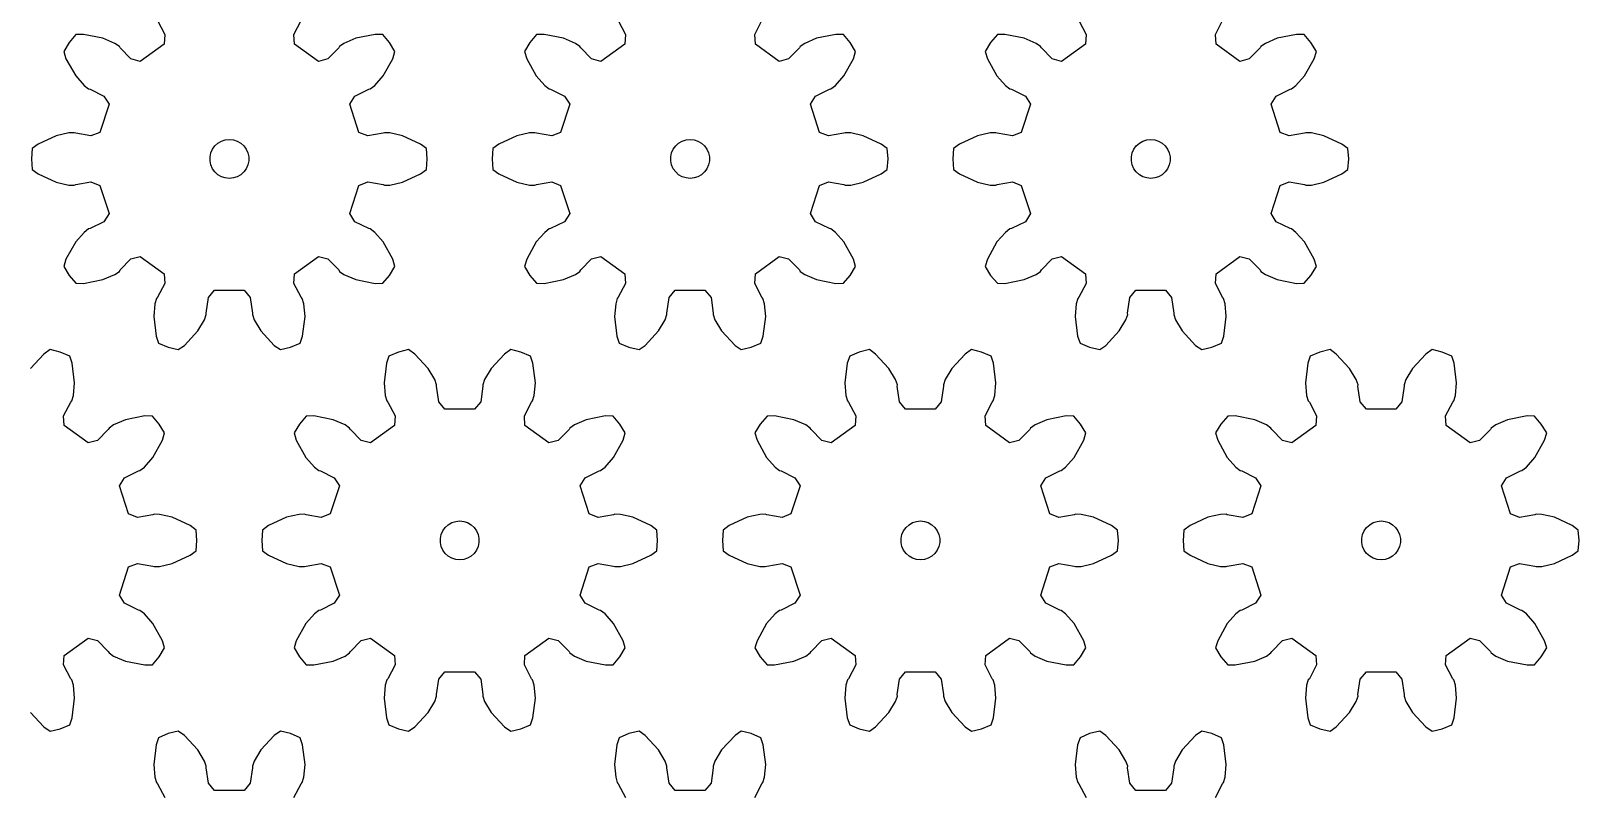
# Model space of a CAD drawing. Extents: x 0 to 208, y 0 to 235.
# Drawn here: x 88.9 to 208.3, y 112.9 to 171.8 of the extents above; entities that cross this region are included whole.
import ezdxf

# ---------------------------------------------------------------- set-up
doc = ezdxf.new("R2010")
doc.units = 0

msp = doc.modelspace()

# ---------------------------------------------------------------- linework, layer by layer
for p, q in [((98.63, 172.58), (99.19, 171.51)), ((109.16, 171.51), (109.72, 172.58)), ((134.19, 172.58), (134.74, 171.51)), ((144.72, 171.51), (145.27, 172.58)), ((169.75, 172.58), (170.3, 171.51)), ((180.28, 171.51), (180.83, 172.58)), ((91.81, 170.88), (91.39, 170.2)), ((92.33, 171.5), (91.81, 170.88)), ((92.92, 171.5), (92.33, 171.5)), ((94.41, 171.21), (92.92, 171.5)), ((95.32, 170.82), (94.41, 171.21)), ((99.19, 171.51), (99.14, 170.77)), ((109.21, 170.77), (109.16, 171.51)), ((113.94, 171.21), (113.02, 170.82)), ((115.43, 171.5), (113.94, 171.21)), ((116.01, 171.5), (115.43, 171.5)), ((116.53, 170.88), (116.01, 171.5)), ((116.95, 170.2), (116.53, 170.88)), ((127.37, 170.88), (126.95, 170.2)), ((127.89, 171.5), (127.37, 170.88)), ((128.47, 171.5), (127.89, 171.5)), ((129.97, 171.21), (128.47, 171.5)), ((130.88, 170.82), (129.97, 171.21)), ((134.74, 171.51), (134.69, 170.77)), ((144.77, 170.77), (144.72, 171.51)), ((149.49, 171.21), (148.58, 170.82)), ((150.99, 171.5), (149.49, 171.21)), ((151.57, 171.5), (150.99, 171.5)), ((152.09, 170.88), (151.57, 171.5)), ((152.51, 170.2), (152.09, 170.88)), ((162.93, 170.88), (162.51, 170.2)), ((163.45, 171.5), (162.93, 170.88)), ((164.03, 171.5), (163.45, 171.5)), ((165.53, 171.21), (164.03, 171.5)), ((166.44, 170.82), (165.53, 171.21)), ((170.3, 171.51), (170.25, 170.77)), ((180.33, 170.77), (180.28, 171.51)), ((185.05, 171.21), (184.14, 170.82)), ((186.55, 171.5), (185.05, 171.21)), ((187.13, 171.5), (186.55, 171.5)), ((187.65, 170.88), (187.13, 171.5)), ((188.07, 170.2), (187.65, 170.88)), ((91.39, 170.2), (91.56, 169.64)), ((95.68, 170.57), (95.32, 170.82)), ((95.74, 170.47), (95.68, 170.57)), ((96.57, 169.62), (95.74, 170.47)), ((99.14, 170.77), (97.29, 169.43)), ((111.05, 169.43), (109.21, 170.77)), ((112.61, 170.47), (111.77, 169.62)), ((112.67, 170.57), (112.61, 170.47)), ((113.02, 170.82), (112.67, 170.57)), ((116.78, 169.64), (116.95, 170.2)), ((126.95, 170.2), (127.12, 169.64)), ((131.23, 170.57), (130.88, 170.82)), ((131.29, 170.47), (131.23, 170.57)), ((132.13, 169.62), (131.29, 170.47)), ((134.69, 170.77), (132.85, 169.43)), ((146.61, 169.43), (144.77, 170.77)), ((148.17, 170.47), (147.33, 169.62)), ((148.23, 170.57), (148.17, 170.47)), ((148.58, 170.82), (148.23, 170.57)), ((152.34, 169.64), (152.51, 170.2)), ((162.51, 170.2), (162.68, 169.64)), ((166.79, 170.57), (166.44, 170.82)), ((166.85, 170.47), (166.79, 170.57)), ((167.69, 169.62), (166.85, 170.47)), ((170.25, 170.77), (168.41, 169.43)), ((182.17, 169.43), (180.33, 170.77)), ((183.73, 170.47), (182.89, 169.62)), ((183.79, 170.57), (183.73, 170.47)), ((184.14, 170.82), (183.79, 170.57)), ((187.9, 169.64), (188.07, 170.2)), ((91.56, 169.64), (92.31, 168.31)), ((97.29, 169.43), (96.57, 169.62)), ((111.77, 169.62), (111.05, 169.43)), ((116.04, 168.31), (116.78, 169.64)), ((127.12, 169.64), (127.86, 168.31)), ((132.85, 169.43), (132.13, 169.62)), ((147.33, 169.62), (146.61, 169.43)), ((151.6, 168.31), (152.34, 169.64)), ((162.68, 169.64), (163.42, 168.31)), ((168.41, 169.43), (167.69, 169.62)), ((182.89, 169.62), (182.17, 169.43)), ((187.16, 168.31), (187.9, 169.64)), ((92.31, 168.31), (92.96, 167.56)), ((92.96, 167.56), (93.3, 167.31)), ((93.3, 167.31), (93.42, 167.28)), ((114.93, 167.28), (115.04, 167.31)), ((115.04, 167.31), (115.39, 167.56)), ((115.39, 167.56), (116.04, 168.31)), ((127.86, 168.31), (128.52, 167.56)), ((128.52, 167.56), (128.86, 167.31)), ((128.86, 167.31), (128.97, 167.28)), ((150.49, 167.28), (150.6, 167.31)), ((150.6, 167.31), (150.95, 167.56)), ((150.95, 167.56), (151.6, 168.31)), ((163.42, 168.31), (164.07, 167.56)), ((164.07, 167.56), (164.42, 167.31)), ((164.42, 167.31), (164.53, 167.28)), ((186.05, 167.28), (186.16, 167.31)), ((186.16, 167.31), (186.5, 167.56)), ((186.5, 167.56), (187.16, 168.31)), ((93.42, 167.28), (94.49, 166.75)), ((94.89, 166.12), (94.18, 163.95)), ((94.49, 166.75), (94.89, 166.12)), ((113.46, 166.12), (113.86, 166.75)), ((114.16, 163.95), (113.46, 166.12)), ((113.86, 166.75), (114.93, 167.28)), ((128.97, 167.28), (130.05, 166.75)), ((130.44, 166.12), (129.74, 163.95)), ((130.05, 166.75), (130.44, 166.12)), ((149.02, 166.12), (149.41, 166.75)), ((149.72, 163.95), (149.02, 166.12)), ((149.41, 166.75), (150.49, 167.28)), ((164.53, 167.28), (165.61, 166.75)), ((166, 166.12), (165.3, 163.95)), ((165.61, 166.75), (166, 166.12)), ((184.58, 166.12), (184.97, 166.75)), ((185.28, 163.95), (184.58, 166.12)), ((184.97, 166.75), (186.05, 167.28)), ((91.77, 163.92), (90.81, 163.69)), ((92.2, 163.92), (91.77, 163.92)), ((92.31, 163.88), (92.2, 163.92)), ((93.49, 163.68), (92.31, 163.88)), ((94.18, 163.95), (93.49, 163.68)), ((114.85, 163.68), (114.16, 163.95)), ((116.04, 163.88), (114.85, 163.68)), ((116.14, 163.92), (116.04, 163.88)), ((116.57, 163.92), (116.14, 163.92)), ((117.54, 163.69), (116.57, 163.92)), ((127.33, 163.92), (126.36, 163.69)), ((127.76, 163.92), (127.33, 163.92)), ((127.87, 163.88), (127.76, 163.92)), ((129.05, 163.68), (127.87, 163.88)), ((129.74, 163.95), (129.05, 163.68)), ((150.41, 163.68), (149.72, 163.95)), ((151.59, 163.88), (150.41, 163.68)), ((151.7, 163.92), (151.59, 163.88)), ((152.13, 163.92), (151.7, 163.92)), ((153.1, 163.69), (152.13, 163.92)), ((162.89, 163.92), (161.92, 163.69)), ((163.32, 163.92), (162.89, 163.92)), ((163.43, 163.88), (163.32, 163.92)), ((164.61, 163.68), (163.43, 163.88)), ((165.3, 163.95), (164.61, 163.68)), ((185.97, 163.68), (185.28, 163.95)), ((187.15, 163.88), (185.97, 163.68)), ((187.26, 163.92), (187.15, 163.88)), ((187.69, 163.92), (187.26, 163.92)), ((188.66, 163.69), (187.69, 163.92)), ((88.96, 162.7), (88.89, 161.9)), ((89.42, 163.05), (88.96, 162.7)), ((90.81, 163.69), (89.42, 163.05)), ((102.75, 162.37), (102.87, 162.65)), ((102.87, 162.65), (103.06, 162.91)), ((103.06, 162.91), (103.29, 163.12)), ((103.29, 163.12), (103.56, 163.27)), ((103.56, 163.27), (103.86, 163.37)), ((103.86, 163.37), (104.17, 163.4)), ((104.17, 163.4), (104.49, 163.37)), ((104.49, 163.37), (104.78, 163.27)), ((104.78, 163.27), (105.05, 163.12)), ((105.05, 163.12), (105.29, 162.91)), ((105.29, 162.91), (105.47, 162.65)), ((105.47, 162.65), (105.6, 162.37)), ((118.92, 163.05), (117.54, 163.69)), ((119.39, 162.7), (118.92, 163.05)), ((119.45, 161.9), (119.39, 162.7)), ((124.52, 162.7), (124.45, 161.9)), ((124.98, 163.05), (124.52, 162.7)), ((126.36, 163.69), (124.98, 163.05)), ((138.3, 162.37), (138.43, 162.65)), ((138.43, 162.65), (138.62, 162.91)), ((138.62, 162.91), (138.85, 163.12)), ((138.85, 163.12), (139.12, 163.27)), ((139.12, 163.27), (139.42, 163.37)), ((139.42, 163.37), (139.73, 163.4)), ((139.73, 163.4), (140.04, 163.37)), ((140.04, 163.37), (140.34, 163.27)), ((140.34, 163.27), (140.61, 163.12)), ((140.61, 163.12), (140.85, 162.91)), ((140.85, 162.91), (141.03, 162.65)), ((141.03, 162.65), (141.16, 162.37)), ((154.48, 163.05), (153.1, 163.69)), ((154.95, 162.7), (154.48, 163.05)), ((155.01, 161.9), (154.95, 162.7)), ((160.07, 162.7), (160.01, 161.9)), ((160.54, 163.05), (160.07, 162.7)), ((161.92, 163.69), (160.54, 163.05)), ((173.86, 162.37), (173.99, 162.65)), ((173.99, 162.65), (174.17, 162.91)), ((174.17, 162.91), (174.41, 163.12)), ((174.41, 163.12), (174.68, 163.27)), ((174.68, 163.27), (174.98, 163.37)), ((174.98, 163.37), (175.29, 163.4)), ((175.29, 163.4), (175.6, 163.37)), ((175.6, 163.37), (175.9, 163.27)), ((175.9, 163.27), (176.17, 163.12)), ((176.17, 163.12), (176.4, 162.91)), ((176.4, 162.91), (176.59, 162.65)), ((176.59, 162.65), (176.72, 162.37)), ((190.04, 163.05), (188.66, 163.69)), ((190.5, 162.7), (190.04, 163.05)), ((190.57, 161.9), (190.5, 162.7)), ((88.89, 161.9), (88.96, 161.1)), ((102.68, 162.06), (102.75, 162.37)), ((102.68, 161.75), (102.68, 162.06)), ((102.75, 161.44), (102.68, 161.75)), ((102.87, 161.15), (102.75, 161.44)), ((105.6, 161.44), (105.47, 161.15)), ((105.6, 162.37), (105.67, 162.06)), ((105.67, 161.75), (105.6, 161.44)), ((105.67, 162.06), (105.67, 161.75)), ((119.39, 161.1), (119.45, 161.9)), ((124.45, 161.9), (124.52, 161.1)), ((138.24, 162.06), (138.3, 162.37)), ((138.24, 161.75), (138.24, 162.06)), ((138.3, 161.44), (138.24, 161.75)), ((138.43, 161.15), (138.3, 161.44)), ((141.16, 161.44), (141.03, 161.15)), ((141.16, 162.37), (141.22, 162.06)), ((141.22, 161.75), (141.16, 161.44)), ((141.22, 162.06), (141.22, 161.75)), ((154.95, 161.1), (155.01, 161.9)), ((160.01, 161.9), (160.07, 161.1)), ((173.8, 162.06), (173.86, 162.37)), ((173.8, 161.75), (173.8, 162.06)), ((173.86, 161.44), (173.8, 161.75)), ((173.99, 161.15), (173.86, 161.44)), ((176.72, 161.44), (176.59, 161.15)), ((176.72, 162.37), (176.78, 162.06)), ((176.78, 161.75), (176.72, 161.44)), ((176.78, 162.06), (176.78, 161.75)), ((190.5, 161.1), (190.57, 161.9)), ((88.96, 161.1), (89.42, 160.75)), ((89.42, 160.75), (90.81, 160.11)), ((92.31, 159.93), (93.49, 160.13)), ((93.49, 160.13), (94.18, 159.85)), ((103.06, 160.9), (102.87, 161.15)), ((103.29, 160.69), (103.06, 160.9)), ((103.56, 160.53), (103.29, 160.69)), ((103.86, 160.44), (103.56, 160.53)), ((104.17, 160.4), (103.86, 160.44)), ((104.49, 160.44), (104.17, 160.4)), ((104.78, 160.53), (104.49, 160.44)), ((105.05, 160.69), (104.78, 160.53)), ((105.29, 160.9), (105.05, 160.69)), ((105.47, 161.15), (105.29, 160.9)), ((114.16, 159.85), (114.85, 160.13)), ((114.85, 160.13), (116.04, 159.93)), ((117.54, 160.11), (118.92, 160.75)), ((118.92, 160.75), (119.39, 161.1)), ((124.52, 161.1), (124.98, 160.75)), ((124.98, 160.75), (126.36, 160.11)), ((127.87, 159.93), (129.05, 160.13)), ((129.05, 160.13), (129.74, 159.85)), ((138.62, 160.9), (138.43, 161.15)), ((138.85, 160.69), (138.62, 160.9)), ((139.12, 160.53), (138.85, 160.69)), ((139.42, 160.44), (139.12, 160.53)), ((139.73, 160.4), (139.42, 160.44)), ((140.04, 160.44), (139.73, 160.4)), ((140.34, 160.53), (140.04, 160.44)), ((140.61, 160.69), (140.34, 160.53)), ((140.85, 160.9), (140.61, 160.69)), ((141.03, 161.15), (140.85, 160.9)), ((149.72, 159.85), (150.41, 160.13)), ((150.41, 160.13), (151.59, 159.93)), ((153.1, 160.11), (154.48, 160.75)), ((154.48, 160.75), (154.95, 161.1)), ((160.07, 161.1), (160.54, 160.75)), ((160.54, 160.75), (161.92, 160.11)), ((163.43, 159.93), (164.61, 160.13)), ((164.61, 160.13), (165.3, 159.85)), ((174.17, 160.9), (173.99, 161.15)), ((174.41, 160.69), (174.17, 160.9)), ((174.68, 160.53), (174.41, 160.69)), ((174.98, 160.44), (174.68, 160.53)), ((175.29, 160.4), (174.98, 160.44)), ((175.6, 160.44), (175.29, 160.4)), ((175.9, 160.53), (175.6, 160.44)), ((176.17, 160.69), (175.9, 160.53)), ((176.4, 160.9), (176.17, 160.69)), ((176.59, 161.15), (176.4, 160.9)), ((185.28, 159.85), (185.97, 160.13)), ((185.97, 160.13), (187.15, 159.93)), ((188.66, 160.11), (190.04, 160.75)), ((190.04, 160.75), (190.5, 161.1)), ((90.81, 160.11), (91.77, 159.89)), ((91.77, 159.89), (92.2, 159.88)), ((92.2, 159.88), (92.31, 159.93)), ((94.18, 159.85), (94.89, 157.69)), ((113.46, 157.69), (114.16, 159.85)), ((116.04, 159.93), (116.14, 159.88)), ((116.14, 159.88), (116.57, 159.89)), ((116.57, 159.89), (117.54, 160.11)), ((126.36, 160.11), (127.33, 159.89)), ((127.33, 159.89), (127.76, 159.88)), ((127.76, 159.88), (127.87, 159.93)), ((129.74, 159.85), (130.44, 157.69)), ((149.02, 157.69), (149.72, 159.85)), ((151.59, 159.93), (151.7, 159.88)), ((151.7, 159.88), (152.13, 159.89)), ((152.13, 159.89), (153.1, 160.11)), ((161.92, 160.11), (162.89, 159.89)), ((162.89, 159.89), (163.32, 159.88)), ((163.32, 159.88), (163.43, 159.93)), ((165.3, 159.85), (166, 157.69)), ((184.58, 157.69), (185.28, 159.85)), ((187.15, 159.93), (187.26, 159.88)), ((187.26, 159.88), (187.69, 159.89)), ((187.69, 159.89), (188.66, 160.11)), ((94.49, 157.06), (93.42, 156.53)), ((94.89, 157.69), (94.49, 157.06)), ((113.86, 157.06), (113.46, 157.69)), ((114.93, 156.53), (113.86, 157.06)), ((130.05, 157.06), (128.97, 156.53)), ((130.44, 157.69), (130.05, 157.06)), ((149.41, 157.06), (149.02, 157.69)), ((150.49, 156.53), (149.41, 157.06)), ((165.61, 157.06), (164.53, 156.53)), ((166, 157.69), (165.61, 157.06)), ((184.97, 157.06), (184.58, 157.69)), ((186.05, 156.53), (184.97, 157.06)), ((92.31, 155.5), (91.56, 154.16)), ((92.96, 156.24), (92.31, 155.5)), ((93.3, 156.5), (92.96, 156.24)), ((93.42, 156.53), (93.3, 156.5)), ((115.04, 156.5), (114.93, 156.53)), ((115.39, 156.24), (115.04, 156.5)), ((116.04, 155.5), (115.39, 156.24)), ((116.78, 154.16), (116.04, 155.5)), ((127.86, 155.5), (127.12, 154.16)), ((128.52, 156.24), (127.86, 155.5)), ((128.86, 156.5), (128.52, 156.24)), ((128.97, 156.53), (128.86, 156.5)), ((150.6, 156.5), (150.49, 156.53)), ((150.95, 156.24), (150.6, 156.5)), ((151.6, 155.5), (150.95, 156.24)), ((152.34, 154.16), (151.6, 155.5)), ((163.42, 155.5), (162.68, 154.16)), ((164.07, 156.24), (163.42, 155.5)), ((164.42, 156.5), (164.07, 156.24)), ((164.53, 156.53), (164.42, 156.5)), ((186.16, 156.5), (186.05, 156.53)), ((186.5, 156.24), (186.16, 156.5)), ((187.16, 155.5), (186.5, 156.24)), ((187.9, 154.16), (187.16, 155.5)), ((91.56, 154.16), (91.39, 153.61)), ((95.74, 153.34), (96.57, 154.19)), ((96.57, 154.19), (97.29, 154.37)), ((97.29, 154.37), (99.14, 153.03)), ((109.21, 153.03), (111.05, 154.37)), ((111.05, 154.37), (111.77, 154.19)), ((111.77, 154.19), (112.61, 153.34)), ((116.95, 153.61), (116.78, 154.16)), ((127.12, 154.16), (126.95, 153.61)), ((131.29, 153.34), (132.13, 154.19)), ((132.13, 154.19), (132.85, 154.37)), ((132.85, 154.37), (134.69, 153.03)), ((144.77, 153.03), (146.61, 154.37)), ((146.61, 154.37), (147.33, 154.19)), ((147.33, 154.19), (148.17, 153.34)), ((152.51, 153.61), (152.34, 154.16)), ((162.68, 154.16), (162.51, 153.61)), ((166.85, 153.34), (167.69, 154.19)), ((167.69, 154.19), (168.41, 154.37)), ((168.41, 154.37), (170.25, 153.03)), ((180.33, 153.03), (182.17, 154.37)), ((182.17, 154.37), (182.89, 154.19)), ((182.89, 154.19), (183.73, 153.34)), ((188.07, 153.61), (187.9, 154.16)), ((91.39, 153.61), (91.81, 152.92)), ((94.41, 152.6), (95.32, 152.99)), ((95.32, 152.99), (95.68, 153.23)), ((95.68, 153.23), (95.74, 153.34)), ((99.14, 153.03), (99.19, 152.29)), ((109.16, 152.29), (109.21, 153.03)), ((112.61, 153.34), (112.67, 153.23)), ((112.67, 153.23), (113.02, 152.99)), ((113.02, 152.99), (113.94, 152.6)), ((116.53, 152.92), (116.95, 153.61)), ((126.95, 153.61), (127.37, 152.92)), ((129.97, 152.6), (130.88, 152.99)), ((130.88, 152.99), (131.23, 153.23)), ((131.23, 153.23), (131.29, 153.34)), ((134.69, 153.03), (134.74, 152.29)), ((144.72, 152.29), (144.77, 153.03)), ((148.17, 153.34), (148.23, 153.23)), ((148.23, 153.23), (148.58, 152.99)), ((148.58, 152.99), (149.49, 152.6)), ((152.09, 152.92), (152.51, 153.61)), ((162.51, 153.61), (162.93, 152.92)), ((165.53, 152.6), (166.44, 152.99)), ((166.44, 152.99), (166.79, 153.23)), ((166.79, 153.23), (166.85, 153.34)), ((170.25, 153.03), (170.3, 152.29)), ((180.28, 152.29), (180.33, 153.03)), ((183.73, 153.34), (183.79, 153.23)), ((183.79, 153.23), (184.14, 152.99)), ((184.14, 152.99), (185.05, 152.6)), ((187.65, 152.92), (188.07, 153.61)), ((91.81, 152.92), (92.33, 152.31)), ((92.33, 152.31), (92.92, 152.3)), ((92.92, 152.3), (94.41, 152.6)), ((99.19, 152.29), (98.63, 151.23)), ((102.56, 151.2), (103.03, 151.77)), ((103.03, 151.77), (105.31, 151.77)), ((105.31, 151.77), (105.79, 151.2)), ((109.72, 151.23), (109.16, 152.29)), ((113.94, 152.6), (115.43, 152.3)), ((115.43, 152.3), (116.01, 152.31)), ((116.01, 152.31), (116.53, 152.92)), ((127.37, 152.92), (127.89, 152.31)), ((127.89, 152.31), (128.47, 152.3)), ((128.47, 152.3), (129.97, 152.6)), ((134.74, 152.29), (134.19, 151.23)), ((138.12, 151.2), (138.59, 151.77)), ((138.59, 151.77), (140.87, 151.77)), ((140.87, 151.77), (141.35, 151.2)), ((145.27, 151.23), (144.72, 152.29)), ((149.49, 152.6), (150.99, 152.3)), ((150.99, 152.3), (151.57, 152.31)), ((151.57, 152.31), (152.09, 152.92)), ((162.93, 152.92), (163.45, 152.31)), ((163.45, 152.31), (164.03, 152.3)), ((164.03, 152.3), (165.53, 152.6)), ((170.3, 152.29), (169.75, 151.23)), ((173.67, 151.2), (174.15, 151.77)), ((174.15, 151.77), (176.43, 151.77)), ((176.43, 151.77), (176.9, 151.2)), ((180.83, 151.23), (180.28, 152.29)), ((185.05, 152.6), (186.55, 152.3)), ((186.55, 152.3), (187.13, 152.31)), ((187.13, 152.31), (187.65, 152.92)), ((98.43, 150.73), (98.34, 149.74)), ((98.55, 151.14), (98.43, 150.73)), ((98.63, 151.23), (98.55, 151.14)), ((102.38, 150.01), (102.56, 151.2)), ((105.79, 151.2), (105.96, 150.01)), ((109.79, 151.14), (109.72, 151.23)), ((109.92, 150.73), (109.79, 151.14)), ((110.01, 149.74), (109.92, 150.73)), ((133.99, 150.73), (133.9, 149.74)), ((134.11, 151.14), (133.99, 150.73)), ((134.19, 151.23), (134.11, 151.14)), ((137.94, 150.01), (138.12, 151.2)), ((141.35, 151.2), (141.52, 150.01)), ((145.35, 151.14), (145.27, 151.23)), ((145.48, 150.73), (145.35, 151.14)), ((145.57, 149.74), (145.48, 150.73)), ((169.54, 150.73), (169.45, 149.74)), ((169.67, 151.14), (169.54, 150.73)), ((169.75, 151.23), (169.67, 151.14)), ((173.5, 150.01), (173.67, 151.2)), ((176.9, 151.2), (177.08, 150.01)), ((180.91, 151.14), (180.83, 151.23)), ((181.03, 150.73), (180.91, 151.14)), ((181.12, 149.74), (181.03, 150.73)), ((98.34, 149.74), (98.52, 148.23)), ((101.75, 148.64), (102.26, 149.49)), ((102.26, 149.49), (102.39, 149.89)), ((102.39, 149.89), (102.38, 150.01)), ((105.96, 150.01), (105.95, 149.89)), ((105.95, 149.89), (106.09, 149.49)), ((106.09, 149.49), (106.6, 148.64)), ((109.82, 148.23), (110.01, 149.74)), ((133.9, 149.74), (134.08, 148.23)), ((137.3, 148.64), (137.81, 149.49)), ((137.81, 149.49), (137.95, 149.89)), ((137.95, 149.89), (137.94, 150.01)), ((141.52, 150.01), (141.51, 149.89)), ((141.51, 149.89), (141.65, 149.49)), ((141.65, 149.49), (142.16, 148.64)), ((145.38, 148.23), (145.57, 149.74)), ((169.45, 149.74), (169.64, 148.23)), ((172.86, 148.64), (173.37, 149.49)), ((173.37, 149.49), (173.51, 149.89)), ((173.51, 149.89), (173.5, 150.01)), ((177.08, 150.01), (177.07, 149.89)), ((177.07, 149.89), (177.21, 149.49)), ((177.21, 149.49), (177.72, 148.64)), ((180.94, 148.23), (181.12, 149.74)), ((98.52, 148.23), (98.71, 147.68)), ((100.71, 147.52), (101.75, 148.64)), ((106.6, 148.64), (107.64, 147.52)), ((109.64, 147.68), (109.82, 148.23)), ((134.08, 148.23), (134.27, 147.68)), ((136.27, 147.52), (137.3, 148.64)), ((142.16, 148.64), (143.2, 147.52)), ((145.19, 147.68), (145.38, 148.23)), ((169.64, 148.23), (169.83, 147.68)), ((171.82, 147.52), (172.86, 148.64)), ((177.72, 148.64), (178.75, 147.52)), ((180.75, 147.68), (180.94, 148.23)), ((90.33, 147.19), (89.86, 146.85)), ((91.12, 147), (90.33, 147.19)), ((91.86, 146.69), (91.12, 147)), ((98.71, 147.68), (99.45, 147.37)), ((99.45, 147.37), (100.23, 147.19)), ((100.23, 147.19), (100.71, 147.52)), ((107.64, 147.52), (108.11, 147.19)), ((108.11, 147.19), (108.89, 147.37)), ((108.89, 147.37), (109.64, 147.68)), ((117.23, 147), (116.49, 146.69)), ((118.01, 147.19), (117.23, 147)), ((118.49, 146.85), (118.01, 147.19)), ((125.89, 147.19), (125.42, 146.85)), ((126.67, 147), (125.89, 147.19)), ((127.42, 146.69), (126.67, 147)), ((134.27, 147.68), (135.01, 147.37)), ((135.01, 147.37), (135.79, 147.19)), ((135.79, 147.19), (136.27, 147.52)), ((143.2, 147.52), (143.67, 147.19)), ((143.67, 147.19), (144.45, 147.37)), ((144.45, 147.37), (145.19, 147.68)), ((152.79, 147), (152.05, 146.69)), ((153.57, 147.19), (152.79, 147)), ((154.05, 146.85), (153.57, 147.19)), ((161.45, 147.19), (160.97, 146.85)), ((162.23, 147), (161.45, 147.19)), ((162.97, 146.69), (162.23, 147)), ((169.83, 147.68), (170.57, 147.37)), ((170.57, 147.37), (171.35, 147.19)), ((171.35, 147.19), (171.82, 147.52)), ((178.75, 147.52), (179.23, 147.19)), ((179.23, 147.19), (180.01, 147.37)), ((180.01, 147.37), (180.75, 147.68)), ((188.35, 147), (187.6, 146.69)), ((189.13, 147.19), (188.35, 147)), ((189.6, 146.85), (189.13, 147.19)), ((197.01, 147.19), (196.53, 146.85)), ((197.79, 147), (197.01, 147.19)), ((198.53, 146.69), (197.79, 147)), ((89.86, 146.85), (88.82, 145.73)), ((92.05, 146.14), (91.86, 146.69)), ((92.23, 144.63), (92.05, 146.14)), ((116.3, 146.14), (116.12, 144.63)), ((116.49, 146.69), (116.3, 146.14)), ((119.52, 145.73), (118.49, 146.85)), ((125.42, 146.85), (124.38, 145.73)), ((127.6, 146.14), (127.42, 146.69)), ((127.79, 144.63), (127.6, 146.14)), ((151.86, 146.14), (151.68, 144.63)), ((152.05, 146.69), (151.86, 146.14)), ((155.08, 145.73), (154.05, 146.85)), ((160.97, 146.85), (159.94, 145.73)), ((163.16, 146.14), (162.97, 146.69)), ((163.34, 144.63), (163.16, 146.14)), ((187.42, 146.14), (187.23, 144.63)), ((187.6, 146.69), (187.42, 146.14)), ((190.64, 145.73), (189.6, 146.85)), ((196.53, 146.85), (195.5, 145.73)), ((198.72, 146.14), (198.53, 146.69)), ((198.9, 144.63), (198.72, 146.14)), ((92.14, 143.64), (92.23, 144.63)), ((116.12, 144.63), (116.21, 143.64)), ((120.03, 144.88), (119.52, 145.73)), ((120.17, 144.48), (120.03, 144.88)), ((123.87, 144.88), (123.73, 144.48)), ((124.38, 145.73), (123.87, 144.88)), ((127.7, 143.64), (127.79, 144.63)), ((151.68, 144.63), (151.76, 143.64)), ((155.59, 144.88), (155.08, 145.73)), ((155.73, 144.48), (155.59, 144.88)), ((159.43, 144.88), (159.29, 144.48)), ((159.94, 145.73), (159.43, 144.88)), ((163.26, 143.64), (163.34, 144.63)), ((187.23, 144.63), (187.32, 143.64)), ((191.15, 144.88), (190.64, 145.73)), ((191.29, 144.48), (191.15, 144.88)), ((194.99, 144.88), (194.85, 144.48)), ((195.5, 145.73), (194.99, 144.88)), ((198.81, 143.64), (198.9, 144.63)), ((92.01, 143.23), (92.14, 143.64)), ((116.21, 143.64), (116.33, 143.23)), ((120.16, 144.36), (120.17, 144.48)), ((120.34, 143.17), (120.16, 144.36)), ((123.74, 144.36), (123.57, 143.17)), ((123.73, 144.48), (123.74, 144.36)), ((127.57, 143.23), (127.7, 143.64)), ((151.76, 143.64), (151.89, 143.23)), ((155.72, 144.36), (155.73, 144.48)), ((155.9, 143.17), (155.72, 144.36)), ((159.3, 144.36), (159.12, 143.17)), ((159.29, 144.48), (159.3, 144.36)), ((163.13, 143.23), (163.26, 143.64)), ((187.32, 143.64), (187.45, 143.23)), ((191.28, 144.36), (191.29, 144.48)), ((191.45, 143.17), (191.28, 144.36)), ((194.86, 144.36), (194.68, 143.17)), ((194.85, 144.48), (194.86, 144.36)), ((198.69, 143.23), (198.81, 143.64)), ((91.38, 142.08), (91.94, 143.14)), ((91.94, 143.14), (92.01, 143.23)), ((116.33, 143.23), (116.41, 143.14)), ((116.41, 143.14), (116.97, 142.08)), ((120.81, 142.6), (120.34, 143.17)), ((123.09, 142.6), (120.81, 142.6)), ((123.57, 143.17), (123.09, 142.6)), ((126.94, 142.08), (127.49, 143.14)), ((127.49, 143.14), (127.57, 143.23)), ((151.89, 143.23), (151.97, 143.14)), ((151.97, 143.14), (152.52, 142.08)), ((156.37, 142.6), (155.9, 143.17)), ((158.65, 142.6), (156.37, 142.6)), ((159.12, 143.17), (158.65, 142.6)), ((162.5, 142.08), (163.05, 143.14)), ((163.05, 143.14), (163.13, 143.23)), ((187.45, 143.23), (187.53, 143.14)), ((187.53, 143.14), (188.08, 142.08)), ((191.93, 142.6), (191.45, 143.17)), ((194.21, 142.6), (191.93, 142.6)), ((194.68, 143.17), (194.21, 142.6)), ((198.05, 142.08), (198.61, 143.14)), ((198.61, 143.14), (198.69, 143.23)), ((91.43, 141.34), (91.38, 142.08)), ((93.27, 140), (91.43, 141.34)), ((94.83, 141.04), (93.99, 140.18)), ((94.89, 141.14), (94.83, 141.04)), ((95.24, 141.38), (94.89, 141.14)), ((96.16, 141.77), (95.24, 141.38)), ((97.65, 142.07), (96.16, 141.77)), ((98.23, 142.06), (97.65, 142.07)), ((98.76, 141.45), (98.23, 142.06)), ((99.17, 140.76), (98.76, 141.45)), ((109.59, 141.45), (109.17, 140.76)), ((110.11, 142.06), (109.59, 141.45)), ((110.69, 142.07), (110.11, 142.06)), ((112.19, 141.77), (110.69, 142.07)), ((113.1, 141.38), (112.19, 141.77)), ((113.45, 141.14), (113.1, 141.38)), ((113.51, 141.04), (113.45, 141.14)), ((114.35, 140.18), (113.51, 141.04)), ((116.92, 141.34), (115.07, 140)), ((116.97, 142.08), (116.92, 141.34)), ((126.99, 141.34), (126.94, 142.08)), ((128.83, 140), (126.99, 141.34)), ((130.39, 141.04), (129.55, 140.18)), ((130.45, 141.14), (130.39, 141.04)), ((130.8, 141.38), (130.45, 141.14)), ((131.71, 141.77), (130.8, 141.38)), ((133.21, 142.07), (131.71, 141.77)), ((133.79, 142.06), (133.21, 142.07)), ((134.31, 141.45), (133.79, 142.06)), ((134.73, 140.76), (134.31, 141.45)), ((145.15, 141.45), (144.73, 140.76)), ((145.67, 142.06), (145.15, 141.45)), ((146.25, 142.07), (145.67, 142.06)), ((147.75, 141.77), (146.25, 142.07)), ((148.66, 141.38), (147.75, 141.77)), ((149.01, 141.14), (148.66, 141.38)), ((149.07, 141.04), (149.01, 141.14)), ((149.91, 140.18), (149.07, 141.04)), ((152.47, 141.34), (150.63, 140)), ((152.52, 142.08), (152.47, 141.34)), ((162.55, 141.34), (162.5, 142.08)), ((164.39, 140), (162.55, 141.34)), ((165.95, 141.04), (165.11, 140.18)), ((166.01, 141.14), (165.95, 141.04)), ((166.36, 141.38), (166.01, 141.14)), ((167.27, 141.77), (166.36, 141.38)), ((168.77, 142.07), (167.27, 141.77)), ((169.35, 142.06), (168.77, 142.07)), ((169.87, 141.45), (169.35, 142.06)), ((170.29, 140.76), (169.87, 141.45)), ((180.71, 141.45), (180.29, 140.76)), ((181.23, 142.06), (180.71, 141.45)), ((181.81, 142.07), (181.23, 142.06)), ((183.31, 141.77), (181.81, 142.07)), ((184.22, 141.38), (183.31, 141.77)), ((184.57, 141.14), (184.22, 141.38)), ((184.63, 141.04), (184.57, 141.14)), ((185.47, 140.18), (184.63, 141.04)), ((188.03, 141.34), (186.19, 140)), ((188.08, 142.08), (188.03, 141.34)), ((198.1, 141.34), (198.05, 142.08)), ((199.95, 140), (198.1, 141.34)), ((201.51, 141.04), (200.67, 140.18)), ((201.57, 141.14), (201.51, 141.04)), ((201.92, 141.38), (201.57, 141.14)), ((202.83, 141.77), (201.92, 141.38)), ((204.33, 142.07), (202.83, 141.77)), ((204.91, 142.06), (204.33, 142.07)), ((205.43, 141.45), (204.91, 142.06)), ((205.85, 140.76), (205.43, 141.45)), ((93.99, 140.18), (93.27, 140)), ((98.26, 138.88), (99, 140.21)), ((99, 140.21), (99.17, 140.76)), ((109.17, 140.76), (109.34, 140.21)), ((109.34, 140.21), (110.08, 138.88)), ((115.07, 140), (114.35, 140.18)), ((129.55, 140.18), (128.83, 140)), ((133.82, 138.88), (134.56, 140.21)), ((134.56, 140.21), (134.73, 140.76)), ((144.73, 140.76), (144.9, 140.21)), ((144.9, 140.21), (145.64, 138.88)), ((150.63, 140), (149.91, 140.18)), ((165.11, 140.18), (164.39, 140)), ((169.38, 138.88), (170.12, 140.21)), ((170.12, 140.21), (170.29, 140.76)), ((180.29, 140.76), (180.46, 140.21)), ((180.46, 140.21), (181.2, 138.88)), ((186.19, 140), (185.47, 140.18)), ((200.67, 140.18), (199.95, 140)), ((204.94, 138.88), (205.68, 140.21)), ((205.68, 140.21), (205.85, 140.76)), ((97.61, 138.13), (98.26, 138.88)), ((110.08, 138.88), (110.74, 138.13)), ((133.17, 138.13), (133.82, 138.88)), ((145.64, 138.88), (146.3, 138.13)), ((168.72, 138.13), (169.38, 138.88)), ((181.2, 138.88), (181.85, 138.13)), ((204.28, 138.13), (204.94, 138.88)), ((96.08, 137.31), (97.15, 137.84)), ((97.15, 137.84), (97.27, 137.87)), ((97.27, 137.87), (97.61, 138.13)), ((110.74, 138.13), (111.08, 137.87)), ((111.08, 137.87), (111.2, 137.84)), ((111.2, 137.84), (112.27, 137.31)), ((131.63, 137.31), (132.71, 137.84)), ((132.71, 137.84), (132.82, 137.87)), ((132.82, 137.87), (133.17, 138.13)), ((146.3, 138.13), (146.64, 137.87)), ((146.64, 137.87), (146.75, 137.84)), ((146.75, 137.84), (147.83, 137.31)), ((167.19, 137.31), (168.27, 137.84)), ((168.27, 137.84), (168.38, 137.87)), ((168.38, 137.87), (168.72, 138.13)), ((181.85, 138.13), (182.2, 137.87)), ((182.2, 137.87), (182.31, 137.84)), ((182.31, 137.84), (183.38, 137.31)), ((202.75, 137.31), (203.82, 137.84)), ((203.82, 137.84), (203.94, 137.87)), ((203.94, 137.87), (204.28, 138.13)), ((95.68, 136.68), (96.08, 137.31)), ((96.39, 134.52), (95.68, 136.68)), ((112.66, 136.68), (111.96, 134.52)), ((112.27, 137.31), (112.66, 136.68)), ((131.24, 136.68), (131.63, 137.31)), ((131.94, 134.52), (131.24, 136.68)), ((148.22, 136.68), (147.52, 134.52)), ((147.83, 137.31), (148.22, 136.68)), ((166.8, 136.68), (167.19, 137.31)), ((167.5, 134.52), (166.8, 136.68)), ((183.78, 136.68), (183.08, 134.52)), ((183.38, 137.31), (183.78, 136.68)), ((202.36, 136.68), (202.75, 137.31)), ((203.06, 134.52), (202.36, 136.68)), ((97.07, 134.24), (96.39, 134.52)), ((98.26, 134.44), (97.07, 134.24)), ((98.37, 134.49), (98.26, 134.44)), ((98.79, 134.48), (98.37, 134.49)), ((99.76, 134.26), (98.79, 134.48)), ((101.14, 133.62), (99.76, 134.26)), ((108.58, 134.26), (107.2, 133.62)), ((109.55, 134.48), (108.58, 134.26)), ((109.98, 134.49), (109.55, 134.48)), ((110.09, 134.44), (109.98, 134.49)), ((111.27, 134.24), (110.09, 134.44)), ((111.96, 134.52), (111.27, 134.24)), ((121.07, 133.68), (121.34, 133.84)), ((121.34, 133.84), (121.64, 133.93)), ((121.64, 133.93), (121.95, 133.97)), ((121.95, 133.97), (122.26, 133.93)), ((122.26, 133.93), (122.56, 133.84)), ((122.56, 133.84), (122.83, 133.68)), ((132.63, 134.24), (131.94, 134.52)), ((133.82, 134.44), (132.63, 134.24)), ((133.92, 134.49), (133.82, 134.44)), ((134.35, 134.48), (133.92, 134.49)), ((135.32, 134.26), (134.35, 134.48)), ((136.7, 133.62), (135.32, 134.26)), ((144.14, 134.26), (142.76, 133.62)), ((145.11, 134.48), (144.14, 134.26)), ((145.54, 134.49), (145.11, 134.48)), ((145.65, 134.44), (145.54, 134.49)), ((146.83, 134.24), (145.65, 134.44)), ((147.52, 134.52), (146.83, 134.24)), ((156.63, 133.68), (156.9, 133.84)), ((156.9, 133.84), (157.2, 133.93)), ((157.2, 133.93), (157.51, 133.97)), ((157.51, 133.97), (157.82, 133.93)), ((157.82, 133.93), (158.12, 133.84)), ((158.12, 133.84), (158.39, 133.68)), ((168.19, 134.24), (167.5, 134.52)), ((169.37, 134.44), (168.19, 134.24)), ((169.48, 134.49), (169.37, 134.44)), ((169.91, 134.48), (169.48, 134.49)), ((170.88, 134.26), (169.91, 134.48)), ((172.26, 133.62), (170.88, 134.26)), ((179.7, 134.26), (178.32, 133.62)), ((180.67, 134.48), (179.7, 134.26)), ((181.1, 134.49), (180.67, 134.48)), ((181.2, 134.44), (181.1, 134.49)), ((182.39, 134.24), (181.2, 134.44)), ((183.08, 134.52), (182.39, 134.24)), ((192.19, 133.68), (192.46, 133.84)), ((192.46, 133.84), (192.76, 133.93)), ((192.76, 133.93), (193.07, 133.97)), ((193.07, 133.97), (193.38, 133.93)), ((193.38, 133.93), (193.68, 133.84)), ((193.68, 133.84), (193.95, 133.68)), ((203.75, 134.24), (203.06, 134.52)), ((204.93, 134.44), (203.75, 134.24)), ((205.04, 134.49), (204.93, 134.44)), ((205.47, 134.48), (205.04, 134.49)), ((206.44, 134.26), (205.47, 134.48)), ((207.82, 133.62), (206.44, 134.26)), ((101.61, 133.27), (101.14, 133.62)), ((101.67, 132.47), (101.61, 133.27)), ((106.74, 133.27), (106.67, 132.47)), ((107.2, 133.62), (106.74, 133.27)), ((120.46, 132.62), (120.53, 132.93)), ((120.53, 132.93), (120.65, 133.22)), ((120.65, 133.22), (120.84, 133.47)), ((120.84, 133.47), (121.07, 133.68)), ((122.83, 133.68), (123.07, 133.47)), ((123.07, 133.47), (123.25, 133.22)), ((123.25, 133.22), (123.38, 132.93)), ((123.38, 132.93), (123.44, 132.62)), ((137.17, 133.27), (136.7, 133.62)), ((137.23, 132.47), (137.17, 133.27)), ((142.29, 133.27), (142.23, 132.47)), ((142.76, 133.62), (142.29, 133.27)), ((156.02, 132.62), (156.08, 132.93)), ((156.08, 132.93), (156.21, 133.22)), ((156.21, 133.22), (156.4, 133.47)), ((156.4, 133.47), (156.63, 133.68)), ((158.39, 133.68), (158.62, 133.47)), ((158.62, 133.47), (158.81, 133.22)), ((158.81, 133.22), (158.94, 132.93)), ((158.94, 132.93), (159, 132.62)), ((172.73, 133.27), (172.26, 133.62)), ((172.79, 132.47), (172.73, 133.27)), ((177.85, 133.27), (177.79, 132.47)), ((178.32, 133.62), (177.85, 133.27)), ((191.58, 132.62), (191.64, 132.93)), ((191.64, 132.93), (191.77, 133.22)), ((191.77, 133.22), (191.95, 133.47)), ((191.95, 133.47), (192.19, 133.68)), ((193.95, 133.68), (194.18, 133.47)), ((194.18, 133.47), (194.37, 133.22)), ((194.37, 133.22), (194.49, 132.93)), ((194.49, 132.93), (194.56, 132.62)), ((208.28, 133.27), (207.82, 133.62)), ((208.35, 132.47), (208.28, 133.27)), ((101.14, 131.32), (101.61, 131.67)), ((101.61, 131.67), (101.67, 132.47)), ((106.67, 132.47), (106.74, 131.67)), ((106.74, 131.67), (107.2, 131.32)), ((120.46, 132.31), (120.46, 132.62)), ((120.53, 132), (120.46, 132.31)), ((120.65, 131.72), (120.53, 132)), ((120.84, 131.46), (120.65, 131.72)), ((121.07, 131.25), (120.84, 131.46)), ((123.07, 131.46), (122.83, 131.25)), ((123.25, 131.72), (123.07, 131.46)), ((123.38, 132), (123.25, 131.72)), ((123.44, 132.31), (123.38, 132)), ((123.44, 132.62), (123.44, 132.31)), ((136.7, 131.32), (137.17, 131.67)), ((137.17, 131.67), (137.23, 132.47)), ((142.23, 132.47), (142.29, 131.67)), ((142.29, 131.67), (142.76, 131.32)), ((156.02, 132.31), (156.02, 132.62)), ((156.08, 132), (156.02, 132.31)), ((156.21, 131.72), (156.08, 132)), ((156.4, 131.46), (156.21, 131.72)), ((156.63, 131.25), (156.4, 131.46)), ((158.62, 131.46), (158.39, 131.25)), ((158.81, 131.72), (158.62, 131.46)), ((158.94, 132), (158.81, 131.72)), ((159, 132.31), (158.94, 132)), ((159, 132.62), (159, 132.31)), ((172.26, 131.32), (172.73, 131.67)), ((172.73, 131.67), (172.79, 132.47)), ((177.79, 132.47), (177.85, 131.67)), ((177.85, 131.67), (178.32, 131.32)), ((191.58, 132.31), (191.58, 132.62)), ((191.64, 132), (191.58, 132.31)), ((191.77, 131.72), (191.64, 132)), ((191.95, 131.46), (191.77, 131.72)), ((192.19, 131.25), (191.95, 131.46)), ((194.18, 131.46), (193.95, 131.25)), ((194.37, 131.72), (194.18, 131.46)), ((194.49, 132), (194.37, 131.72)), ((194.56, 132.31), (194.49, 132)), ((194.56, 132.62), (194.56, 132.31)), ((207.82, 131.32), (208.28, 131.67)), ((208.28, 131.67), (208.35, 132.47)), ((95.68, 128.25), (96.39, 130.42)), ((96.39, 130.42), (97.07, 130.69)), ((97.07, 130.69), (98.26, 130.49)), ((98.26, 130.49), (98.37, 130.45)), ((98.37, 130.45), (98.79, 130.45)), ((98.79, 130.45), (99.76, 130.68)), ((99.76, 130.68), (101.14, 131.32)), ((107.2, 131.32), (108.58, 130.68)), ((108.58, 130.68), (109.55, 130.45)), ((109.55, 130.45), (109.98, 130.45)), ((109.98, 130.45), (110.09, 130.49)), ((110.09, 130.49), (111.27, 130.69)), ((111.27, 130.69), (111.96, 130.42)), ((111.96, 130.42), (112.66, 128.25)), ((121.34, 131.1), (121.07, 131.25)), ((121.64, 131), (121.34, 131.1)), ((121.95, 130.97), (121.64, 131)), ((122.26, 131), (121.95, 130.97)), ((122.56, 131.1), (122.26, 131)), ((122.83, 131.25), (122.56, 131.1)), ((131.24, 128.25), (131.94, 130.42)), ((131.94, 130.42), (132.63, 130.69)), ((132.63, 130.69), (133.82, 130.49)), ((133.82, 130.49), (133.92, 130.45)), ((133.92, 130.45), (134.35, 130.45)), ((134.35, 130.45), (135.32, 130.68)), ((135.32, 130.68), (136.7, 131.32)), ((142.76, 131.32), (144.14, 130.68)), ((144.14, 130.68), (145.11, 130.45)), ((145.11, 130.45), (145.54, 130.45)), ((145.54, 130.45), (145.65, 130.49)), ((145.65, 130.49), (146.83, 130.69)), ((146.83, 130.69), (147.52, 130.42)), ((147.52, 130.42), (148.22, 128.25)), ((156.9, 131.1), (156.63, 131.25)), ((157.2, 131), (156.9, 131.1)), ((157.51, 130.97), (157.2, 131)), ((157.82, 131), (157.51, 130.97)), ((158.12, 131.1), (157.82, 131)), ((158.39, 131.25), (158.12, 131.1)), ((166.8, 128.25), (167.5, 130.42)), ((167.5, 130.42), (168.19, 130.69)), ((168.19, 130.69), (169.37, 130.49)), ((169.37, 130.49), (169.48, 130.45)), ((169.48, 130.45), (169.91, 130.45)), ((169.91, 130.45), (170.88, 130.68)), ((170.88, 130.68), (172.26, 131.32)), ((178.32, 131.32), (179.7, 130.68)), ((179.7, 130.68), (180.67, 130.45)), ((180.67, 130.45), (181.1, 130.45)), ((181.1, 130.45), (181.2, 130.49)), ((181.2, 130.49), (182.39, 130.69)), ((182.39, 130.69), (183.08, 130.42)), ((183.08, 130.42), (183.78, 128.25)), ((192.46, 131.1), (192.19, 131.25)), ((192.76, 131), (192.46, 131.1)), ((193.07, 130.97), (192.76, 131)), ((193.38, 131), (193.07, 130.97)), ((193.68, 131.1), (193.38, 131)), ((193.95, 131.25), (193.68, 131.1)), ((202.36, 128.25), (203.06, 130.42)), ((203.06, 130.42), (203.75, 130.69)), ((203.75, 130.69), (204.93, 130.49)), ((204.93, 130.49), (205.04, 130.45)), ((205.04, 130.45), (205.47, 130.45)), ((205.47, 130.45), (206.44, 130.68)), ((206.44, 130.68), (207.82, 131.32)), ((96.08, 127.62), (95.68, 128.25)), ((112.66, 128.25), (112.27, 127.62)), ((131.63, 127.62), (131.24, 128.25)), ((148.22, 128.25), (147.83, 127.62)), ((167.19, 127.62), (166.8, 128.25)), ((183.78, 128.25), (183.38, 127.62)), ((202.75, 127.62), (202.36, 128.25)), ((97.15, 127.09), (96.08, 127.62)), ((97.27, 127.06), (97.15, 127.09)), ((97.61, 126.81), (97.27, 127.06)), ((98.26, 126.06), (97.61, 126.81)), ((110.74, 126.81), (110.08, 126.06)), ((111.08, 127.06), (110.74, 126.81)), ((111.2, 127.09), (111.08, 127.06)), ((112.27, 127.62), (111.2, 127.09)), ((132.71, 127.09), (131.63, 127.62)), ((132.82, 127.06), (132.71, 127.09)), ((133.17, 126.81), (132.82, 127.06)), ((133.82, 126.06), (133.17, 126.81)), ((146.3, 126.81), (145.64, 126.06)), ((146.64, 127.06), (146.3, 126.81)), ((146.75, 127.09), (146.64, 127.06)), ((147.83, 127.62), (146.75, 127.09)), ((168.27, 127.09), (167.19, 127.62)), ((168.38, 127.06), (168.27, 127.09)), ((168.72, 126.81), (168.38, 127.06)), ((169.38, 126.06), (168.72, 126.81)), ((181.85, 126.81), (181.2, 126.06)), ((182.2, 127.06), (181.85, 126.81)), ((182.31, 127.09), (182.2, 127.06)), ((183.38, 127.62), (182.31, 127.09)), ((203.82, 127.09), (202.75, 127.62)), ((203.94, 127.06), (203.82, 127.09)), ((204.28, 126.81), (203.94, 127.06)), ((204.94, 126.06), (204.28, 126.81)), ((99, 124.73), (98.26, 126.06)), ((110.08, 126.06), (109.34, 124.73)), ((134.56, 124.73), (133.82, 126.06)), ((145.64, 126.06), (144.9, 124.73)), ((170.12, 124.73), (169.38, 126.06)), ((181.2, 126.06), (180.46, 124.73)), ((205.68, 124.73), (204.94, 126.06)), ((91.43, 123.6), (93.27, 124.94)), ((93.27, 124.94), (93.99, 124.75)), ((93.99, 124.75), (94.83, 123.9)), ((99.17, 124.17), (99, 124.73)), ((109.34, 124.73), (109.17, 124.17)), ((113.51, 123.9), (114.35, 124.75)), ((114.35, 124.75), (115.07, 124.94)), ((115.07, 124.94), (116.92, 123.6)), ((126.99, 123.6), (128.83, 124.94)), ((128.83, 124.94), (129.55, 124.75)), ((129.55, 124.75), (130.39, 123.9)), ((134.73, 124.17), (134.56, 124.73)), ((144.9, 124.73), (144.73, 124.17)), ((149.07, 123.9), (149.91, 124.75)), ((149.91, 124.75), (150.63, 124.94)), ((150.63, 124.94), (152.47, 123.6)), ((162.55, 123.6), (164.39, 124.94)), ((164.39, 124.94), (165.11, 124.75)), ((165.11, 124.75), (165.95, 123.9)), ((170.29, 124.17), (170.12, 124.73)), ((180.46, 124.73), (180.29, 124.17)), ((184.63, 123.9), (185.47, 124.75)), ((185.47, 124.75), (186.19, 124.94)), ((186.19, 124.94), (188.03, 123.6)), ((198.1, 123.6), (199.95, 124.94)), ((199.95, 124.94), (200.67, 124.75)), ((200.67, 124.75), (201.51, 123.9)), ((205.85, 124.17), (205.68, 124.73)), ((91.38, 122.86), (91.43, 123.6)), ((94.83, 123.9), (94.89, 123.8)), ((94.89, 123.8), (95.24, 123.55)), ((95.24, 123.55), (96.16, 123.16)), ((96.16, 123.16), (97.65, 122.87)), ((98.23, 122.88), (98.76, 123.49)), ((98.76, 123.49), (99.17, 124.17)), ((109.17, 124.17), (109.59, 123.49)), ((109.59, 123.49), (110.11, 122.88)), ((110.69, 122.87), (112.19, 123.16)), ((112.19, 123.16), (113.1, 123.55)), ((113.1, 123.55), (113.45, 123.8)), ((113.45, 123.8), (113.51, 123.9)), ((116.92, 123.6), (116.97, 122.86)), ((126.94, 122.86), (126.99, 123.6)), ((130.39, 123.9), (130.45, 123.8)), ((130.45, 123.8), (130.8, 123.55)), ((130.8, 123.55), (131.71, 123.16)), ((131.71, 123.16), (133.21, 122.87)), ((133.79, 122.88), (134.31, 123.49)), ((134.31, 123.49), (134.73, 124.17)), ((144.73, 124.17), (145.15, 123.49)), ((145.15, 123.49), (145.67, 122.88)), ((146.25, 122.87), (147.75, 123.16)), ((147.75, 123.16), (148.66, 123.55)), ((148.66, 123.55), (149.01, 123.8)), ((149.01, 123.8), (149.07, 123.9)), ((152.47, 123.6), (152.52, 122.86)), ((162.5, 122.86), (162.55, 123.6)), ((165.95, 123.9), (166.01, 123.8)), ((166.01, 123.8), (166.36, 123.55)), ((166.36, 123.55), (167.27, 123.16)), ((167.27, 123.16), (168.77, 122.87)), ((169.35, 122.88), (169.87, 123.49)), ((169.87, 123.49), (170.29, 124.17)), ((180.29, 124.17), (180.71, 123.49)), ((180.71, 123.49), (181.23, 122.88)), ((181.81, 122.87), (183.31, 123.16)), ((183.31, 123.16), (184.22, 123.55)), ((184.22, 123.55), (184.57, 123.8)), ((184.57, 123.8), (184.63, 123.9)), ((188.03, 123.6), (188.08, 122.86)), ((198.05, 122.86), (198.1, 123.6)), ((201.51, 123.9), (201.57, 123.8)), ((201.57, 123.8), (201.92, 123.55)), ((201.92, 123.55), (202.83, 123.16)), ((202.83, 123.16), (204.33, 122.87)), ((204.91, 122.88), (205.43, 123.49)), ((205.43, 123.49), (205.85, 124.17)), ((91.94, 121.79), (91.38, 122.86)), ((97.65, 122.87), (98.23, 122.88)), ((110.11, 122.88), (110.69, 122.87)), ((116.97, 122.86), (116.41, 121.79)), ((120.34, 121.76), (120.81, 122.33)), ((120.81, 122.33), (123.09, 122.33)), ((123.09, 122.33), (123.57, 121.76)), ((127.49, 121.79), (126.94, 122.86)), ((133.21, 122.87), (133.79, 122.88)), ((145.67, 122.88), (146.25, 122.87)), ((152.52, 122.86), (151.97, 121.79)), ((155.9, 121.76), (156.37, 122.33)), ((156.37, 122.33), (158.65, 122.33)), ((158.65, 122.33), (159.12, 121.76)), ((163.05, 121.79), (162.5, 122.86)), ((168.77, 122.87), (169.35, 122.88)), ((181.23, 122.88), (181.81, 122.87)), ((188.08, 122.86), (187.53, 121.79)), ((191.45, 121.76), (191.93, 122.33)), ((191.93, 122.33), (194.21, 122.33)), ((194.21, 122.33), (194.68, 121.76)), ((198.61, 121.79), (198.05, 122.86)), ((204.33, 122.87), (204.91, 122.88)), ((92.01, 121.71), (91.94, 121.79)), ((92.14, 121.3), (92.01, 121.71)), ((92.23, 120.31), (92.14, 121.3)), ((116.21, 121.3), (116.12, 120.31)), ((116.33, 121.71), (116.21, 121.3)), ((116.41, 121.79), (116.33, 121.71)), ((120.16, 120.57), (120.34, 121.76)), ((123.57, 121.76), (123.74, 120.57)), ((127.57, 121.71), (127.49, 121.79)), ((127.7, 121.3), (127.57, 121.71)), ((127.79, 120.31), (127.7, 121.3)), ((151.76, 121.3), (151.68, 120.31)), ((151.89, 121.71), (151.76, 121.3)), ((151.97, 121.79), (151.89, 121.71)), ((155.72, 120.57), (155.9, 121.76)), ((159.12, 121.76), (159.3, 120.57)), ((163.13, 121.71), (163.05, 121.79)), ((163.26, 121.3), (163.13, 121.71)), ((163.34, 120.31), (163.26, 121.3)), ((187.32, 121.3), (187.23, 120.31)), ((187.45, 121.71), (187.32, 121.3)), ((187.53, 121.79), (187.45, 121.71)), ((191.28, 120.57), (191.45, 121.76)), ((194.68, 121.76), (194.86, 120.57)), ((198.69, 121.71), (198.61, 121.79)), ((198.81, 121.3), (198.69, 121.71)), ((198.9, 120.31), (198.81, 121.3)), ((92.05, 118.79), (92.23, 120.31)), ((116.12, 120.31), (116.3, 118.79)), ((119.52, 119.2), (120.03, 120.05)), ((120.03, 120.05), (120.17, 120.46)), ((120.17, 120.46), (120.16, 120.57)), ((123.74, 120.57), (123.73, 120.46)), ((123.73, 120.46), (123.87, 120.05)), ((123.87, 120.05), (124.38, 119.2)), ((127.6, 118.79), (127.79, 120.31)), ((151.68, 120.31), (151.86, 118.79)), ((155.08, 119.2), (155.59, 120.05)), ((155.59, 120.05), (155.73, 120.46)), ((155.73, 120.46), (155.72, 120.57)), ((159.3, 120.57), (159.29, 120.46)), ((159.29, 120.46), (159.43, 120.05)), ((159.43, 120.05), (159.94, 119.2)), ((163.16, 118.79), (163.34, 120.31)), ((187.23, 120.31), (187.42, 118.79)), ((190.64, 119.2), (191.15, 120.05)), ((191.15, 120.05), (191.29, 120.46)), ((191.29, 120.46), (191.28, 120.57)), ((194.86, 120.57), (194.85, 120.46)), ((194.85, 120.46), (194.99, 120.05)), ((194.99, 120.05), (195.5, 119.2)), ((198.72, 118.79), (198.9, 120.31)), ((88.82, 119.2), (89.86, 118.08)), ((91.86, 118.24), (92.05, 118.79)), ((116.3, 118.79), (116.49, 118.24)), ((118.49, 118.08), (119.52, 119.2)), ((124.38, 119.2), (125.42, 118.08)), ((127.42, 118.24), (127.6, 118.79)), ((151.86, 118.79), (152.05, 118.24)), ((154.05, 118.08), (155.08, 119.2)), ((159.94, 119.2), (160.97, 118.08)), ((162.97, 118.24), (163.16, 118.79)), ((187.42, 118.79), (187.6, 118.24)), ((189.6, 118.08), (190.64, 119.2)), ((195.5, 119.2), (196.53, 118.08)), ((198.53, 118.24), (198.72, 118.79)), ((89.86, 118.08), (90.33, 117.75)), ((90.33, 117.75), (91.12, 117.94)), ((91.12, 117.94), (91.86, 118.24)), ((98.71, 117.25), (98.52, 116.7)), ((99.45, 117.56), (98.71, 117.25)), ((100.23, 117.75), (99.45, 117.56)), ((100.71, 117.41), (100.23, 117.75)), ((101.75, 116.3), (100.71, 117.41)), ((107.64, 117.41), (106.6, 116.3)), ((108.11, 117.75), (107.64, 117.41)), ((108.89, 117.56), (108.11, 117.75)), ((109.64, 117.25), (108.89, 117.56)), ((109.82, 116.7), (109.64, 117.25)), ((116.49, 118.24), (117.23, 117.94)), ((117.23, 117.94), (118.01, 117.75)), ((118.01, 117.75), (118.49, 118.08)), ((125.42, 118.08), (125.89, 117.75)), ((125.89, 117.75), (126.67, 117.94)), ((126.67, 117.94), (127.42, 118.24)), ((134.27, 117.25), (134.08, 116.7)), ((135.01, 117.56), (134.27, 117.25)), ((135.79, 117.75), (135.01, 117.56)), ((136.27, 117.41), (135.79, 117.75)), ((137.3, 116.3), (136.27, 117.41)), ((143.2, 117.41), (142.16, 116.3)), ((143.67, 117.75), (143.2, 117.41)), ((144.45, 117.56), (143.67, 117.75)), ((145.19, 117.25), (144.45, 117.56)), ((145.38, 116.7), (145.19, 117.25)), ((152.05, 118.24), (152.79, 117.94)), ((152.79, 117.94), (153.57, 117.75)), ((153.57, 117.75), (154.05, 118.08)), ((160.97, 118.08), (161.45, 117.75)), ((161.45, 117.75), (162.23, 117.94)), ((162.23, 117.94), (162.97, 118.24)), ((169.83, 117.25), (169.64, 116.7)), ((170.57, 117.56), (169.83, 117.25)), ((171.35, 117.75), (170.57, 117.56)), ((171.82, 117.41), (171.35, 117.75)), ((172.86, 116.3), (171.82, 117.41)), ((178.75, 117.41), (177.72, 116.3)), ((179.23, 117.75), (178.75, 117.41)), ((180.01, 117.56), (179.23, 117.75)), ((180.75, 117.25), (180.01, 117.56)), ((180.94, 116.7), (180.75, 117.25)), ((187.6, 118.24), (188.35, 117.94)), ((188.35, 117.94), (189.13, 117.75)), ((189.13, 117.75), (189.6, 118.08)), ((196.53, 118.08), (197.01, 117.75)), ((197.01, 117.75), (197.79, 117.94)), ((197.79, 117.94), (198.53, 118.24)), ((98.52, 116.7), (98.34, 115.19)), ((102.26, 115.44), (101.75, 116.3)), ((106.6, 116.3), (106.09, 115.44)), ((110.01, 115.19), (109.82, 116.7)), ((134.08, 116.7), (133.9, 115.19)), ((137.81, 115.44), (137.3, 116.3)), ((142.16, 116.3), (141.65, 115.44)), ((145.57, 115.19), (145.38, 116.7)), ((169.64, 116.7), (169.45, 115.19)), ((173.37, 115.44), (172.86, 116.3)), ((177.72, 116.3), (177.21, 115.44)), ((181.12, 115.19), (180.94, 116.7)), ((98.34, 115.19), (98.43, 114.2)), ((102.39, 115.04), (102.26, 115.44)), ((102.38, 114.92), (102.39, 115.04)), ((102.56, 113.74), (102.38, 114.92)), ((105.96, 114.92), (105.79, 113.74)), ((106.09, 115.44), (105.95, 115.04)), ((105.95, 115.04), (105.96, 114.92)), ((109.92, 114.2), (110.01, 115.19)), ((133.9, 115.19), (133.99, 114.2)), ((137.95, 115.04), (137.81, 115.44)), ((137.94, 114.92), (137.95, 115.04)), ((138.12, 113.74), (137.94, 114.92)), ((141.52, 114.92), (141.35, 113.74)), ((141.65, 115.44), (141.51, 115.04)), ((141.51, 115.04), (141.52, 114.92)), ((145.48, 114.2), (145.57, 115.19)), ((169.45, 115.19), (169.54, 114.2)), ((173.51, 115.04), (173.37, 115.44)), ((173.5, 114.92), (173.51, 115.04)), ((173.67, 113.74), (173.5, 114.92)), ((177.08, 114.92), (176.9, 113.74)), ((177.21, 115.44), (177.07, 115.04)), ((177.07, 115.04), (177.08, 114.92)), ((181.03, 114.2), (181.12, 115.19)), ((98.43, 114.2), (98.55, 113.79)), ((98.55, 113.79), (98.63, 113.7)), ((98.63, 113.7), (99.19, 112.64)), ((103.03, 113.17), (102.56, 113.74)), ((105.79, 113.74), (105.31, 113.17)), ((109.16, 112.64), (109.72, 113.7)), ((109.72, 113.7), (109.79, 113.79)), ((109.79, 113.79), (109.92, 114.2)), ((133.99, 114.2), (134.11, 113.79)), ((134.11, 113.79), (134.19, 113.7)), ((134.19, 113.7), (134.74, 112.64)), ((138.59, 113.17), (138.12, 113.74)), ((141.35, 113.74), (140.87, 113.17)), ((144.72, 112.64), (145.27, 113.7)), ((145.27, 113.7), (145.35, 113.79)), ((145.35, 113.79), (145.48, 114.2)), ((169.54, 114.2), (169.67, 113.79)), ((169.67, 113.79), (169.75, 113.7)), ((169.75, 113.7), (170.3, 112.64)), ((174.15, 113.17), (173.67, 113.74)), ((176.9, 113.74), (176.43, 113.17)), ((180.28, 112.64), (180.83, 113.7)), ((180.83, 113.7), (180.91, 113.79)), ((180.91, 113.79), (181.03, 114.2)), ((105.31, 113.17), (103.03, 113.17)), ((140.87, 113.17), (138.59, 113.17)), ((176.43, 113.17), (174.15, 113.17))]:
    msp.add_line(p, q)

doc.saveas('drawing.dxf')
